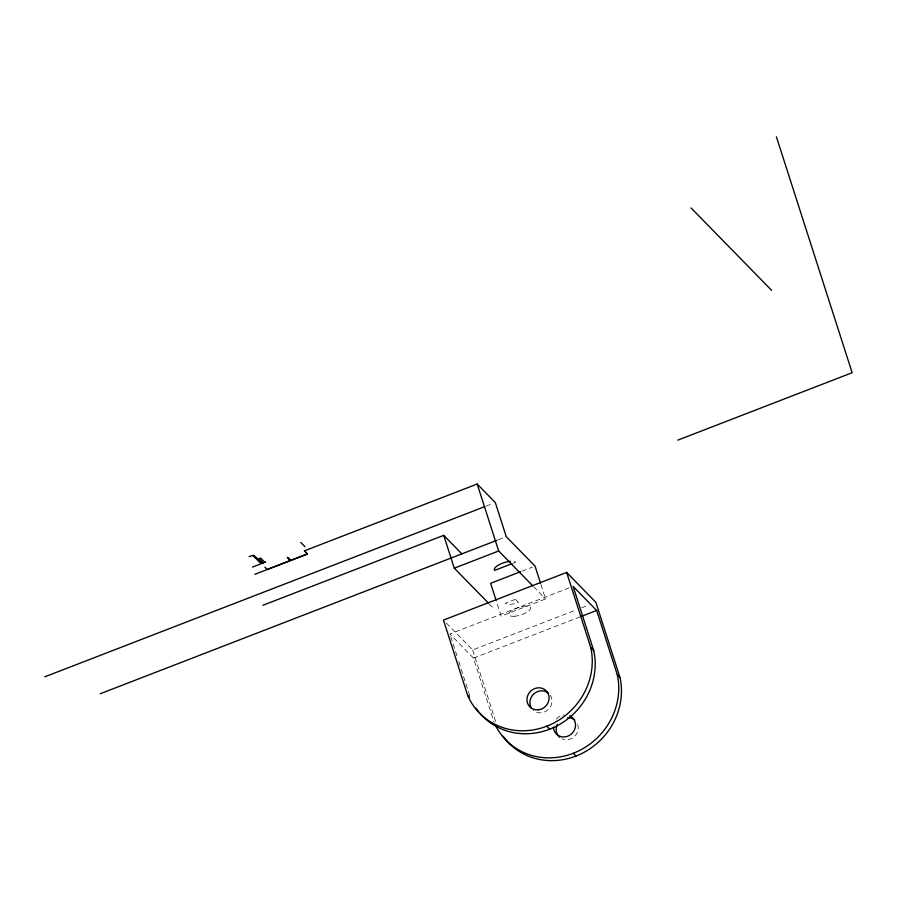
<?xml version="1.0" encoding="UTF-8"?>
<svg xmlns="http://www.w3.org/2000/svg" width="897" height="897" viewBox="0 0 897 897"><rect width="100%" height="100%" fill="white"/><g stroke="black" fill="none" stroke-linecap="round" stroke-linejoin="round"><path stroke-width="0.67" stroke-dasharray="4.49 3.36" d="M486.174 506.099L492.7 503.576M498.44 539.725L506.278 536.698M513.297 563.181L515.73 562.24L514.699 561.645A11.459 3.924 -17.8 0 0 512.916 561.309M521.987 571.176L532.437 567.139M569.203 587.871L449.913 634.011L473.481 658.106L494.124 722.41M540.947 584.508L545.589 598.949L501.165 616.127L496.534 601.685M446.403 623.067L472.674 649.944L576.401 609.825M581.592 607.818L588.073 605.307M473.481 658.106L579.798 616.99M533.648 586.739L545.589 598.949M489.224 603.916L493.115 607.886M472.674 649.944L496.837 725.18M450.754 636.635L457.078 656.324M458.759 661.571L470.14 696.991M577.758 724.619A11.459 10.618 -44.4 0 1 574.282 736.616A11.459 10.618 -44.4 0 1 562.06 738.848M550.276 695.231A11.459 10.618 -44.4 0 1 548.011 709.751A11.459 10.618 -44.4 0 1 533.435 710.502M556.353 719.091A11.459 10.618 -44.4 0 1 564.034 714.965M515.327 599.297L505.258 603.3A11.459 3.924 -17.8 0 0 516.01 603.255L518.399 602.448L515.327 599.297M514.34 616.261A11.459 3.924 -17.8 0 0 530.643 608.043A11.459 3.924 -17.8 0 0 514.015 609.265A11.459 3.924 -17.8 0 0 514.34 616.261"/><path stroke-width="1.35" d="M252.562 567.072L265.635 561.959M264.884 562.385L260.657 558.057L258.258 558.842L262.529 563.215M254.871 574.293L307.346 553.998L304.431 550.848L477.193 484.021L495.312 502.567L506.278 536.698L535.049 566.119L540.532 583.196M307.346 553.998L267.205 569.528L264.907 567.173M44.85 676.798L484.873 506.603M677.829 440.135L852.15 372.715L776.398 136.793M262.922 605.273L443.735 535.341L461.854 553.875M100.229 693.751L497.129 540.229M443.735 535.341L454.274 568.16L498.687 550.982L532.672 585.741M512.075 563.652L494.684 570.38L494.303 569.539A11.459 3.924 -17.8 0 1 510.606 561.32M520.675 571.681L490.625 583.308L496.108 600.373M503.026 736.168A67.152 62.196 -44.4 0 0 582.119 753.334A67.152 62.196 -44.4 0 0 620.006 677.538L595.855 602.302L566.657 572.432L443.477 620.085L467.629 695.321L469.58 697.305M581.088 616.486L596.651 610.465L617.293 674.768L620.006 677.538M263.146 562.912L258.919 558.596M691.049 207.936L771.599 290.325M596.651 610.465L573.093 586.369L593.736 650.661A67.152 62.196 -44.4 0 1 555.176 726.794A67.152 62.196 -44.4 0 1 475.948 708.148M566.657 572.432L590.809 647.668L593.736 650.661M454.274 568.16L488.26 602.919M467.629 695.321A67.152 62.196 -44.4 0 0 546.778 726.189L549.704 729.183M573.273 753.278L575.986 756.048M300.764 542.405L305.036 546.778M304.431 550.848L307.267 553.741M287.264 557.486L290.101 560.39M253.234 555.165L257.775 560.233A5.763 5.337 -44.4 0 0 262.429 562.98L258.201 558.652A5.763 5.337 -44.4 0 1 253.548 555.916L257.775 560.233M287.724 557.306L290.482 560.233M477.193 484.021L498.687 550.982M617.293 674.768A67.152 62.196 -44.4 0 1 574.641 752.729A67.152 62.196 -44.4 0 1 495.29 724.955M590.809 647.668A67.152 62.196 -44.4 0 1 546.778 726.189M559.706 737.368A11.459 10.618 -44.4 0 1 557.407 724.339M567.711 717.667A11.459 10.618 -44.4 0 1 574.697 720.044M531.585 708.428A11.459 10.618 -44.4 0 1 533.838 693.919A11.459 10.618 -44.4 0 1 548.426 693.168M569.629 715.795A11.459 10.618 -44.4 0 1 570.402 734.778A11.459 10.618 -44.4 0 1 553.438 727.22M249.164 556.6A6.144 5.696 -44.4 0 1 257.461 559.481M538.447 709.807A11.459 10.618 -44.4 0 0 547.349 692.237A11.459 10.618 -44.4 0 0 528.21 694.48A11.459 10.618 -44.4 0 0 538.447 709.807"/></g></svg>
